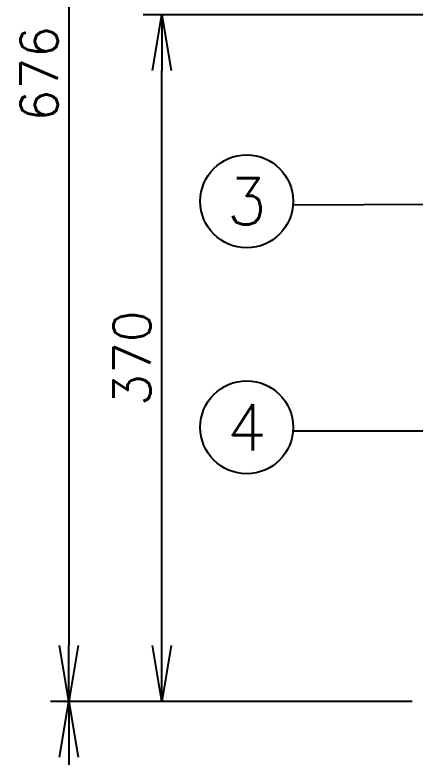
# Model space of a CAD drawing. Extents: x 230 to 4050, y 0 to 2754.
# Drawn here: x 1175.1 to 1390.7, y 794.2 to 1193.6 of the extents above; entities that cross this region are included whole.
import ezdxf
from ezdxf.enums import TextEntityAlignment as Align

# ---------------------------------------------------------------- set-up
doc = ezdxf.new("R2010")
doc.units = 0
doc.header["$LTSCALE"] = 2
doc.linetypes.add('HIDDEN', pattern=[9.525, 6.35, -3.175])
doc.layers.get('0').update_dxf_attribs({"linetype": 'CONTINUOUS'})
doc.layers.get('DEFPOINTS').update_dxf_attribs({"linetype": 'CONTINUOUS'})
doc.layers.add('SUNPOU', color=7, linetype='CONTINUOUS')
doc.styles.get("Standard").update_dxf_attribs({"font": 'romans.shx', "bigfont": 'extfont.shx'})
doc.dimstyles.get("Standard").update_dxf_attribs({"dimscale": 10, "dimtxt": 2, "dimasz": 3, "dimexe": 1, "dimexo": 1, "dimgap": 0.6, "dimtad": 3, "dimdec": 0, "dimzin": 0, "dimdsep": 46, "dimtxsty": 'STANDARD', "dimblk1": 'OPEN', "dimblk2": 'OPEN', "dimsah": 1, "dimcen": 1.5, "dimadec": 0, "dimazin": 0, "dimtfac": 1, "dimtdec": 0, "dimtmove": 0, "dimatfit": 0, "dimldrblk": 'DOTSMALL', "dimfxl": 1, "dimtvp": 1, "dimtolj": 1, "dimtzin": 0, "dimarcsym": 0})

# ---------------------------------------------------------------- blocks, each defined once
blk = doc.blocks.new('_DotSmall')
at = {"color": 0, "linetype": 'ByBlock', "const_width": 0.5}
blk.add_lwpolyline([(-0.0625, 0, 1), (0.0625, 0, 1)], format="xyb", close=True, dxfattribs=at)
blk = doc.blocks.new('_OPEN')
at = {"color": 0, "linetype": 'ByBlock'}
for p, q in [((-1, 0.167), (0, 0)), ((0, 0), (-1, -0.167)), ((0, 0), (-1, 0))]:
    blk.add_line(p, q, dxfattribs=at)
blk = doc.blocks.new('*D6')
at = {"layer": 'DEFPOINTS', "color": 0}
for p in [(1254.2, 1193.66), (1419.78, 1193.66), (1399.08, 824.16)]:
    blk.add_point(p, dxfattribs=at)
at = {"layer": 'SUNPOU', "color": 0, "lineweight": -2}
for p, q in [((1409.78, 1193.66), (1244.2, 1193.66)), ((1254.2, 854.16), (1254.2, 1163.66)), ((1389.08, 824.16), (1244.2, 824.16))]:
    blk.add_line(p, q, dxfattribs=at)
at = {"layer": 'SUNPOU', "color": 0, "lineweight": -2, "xscale": 30, "yscale": 30, "zscale": 30}
for p, rotation in [((1254.2, 1193.66), 90), ((1254.2, 824.16), 270)]:
    blk.add_blockref('_OPEN', p, dxfattribs=dict(at, rotation=rotation))
at = {"layer": 'SUNPOU', "color": 0, "insert": (1238.2, 1008.91), "char_height": 20, "attachment_point": 5, "rotation": 90}
blk.add_mtext('\\A1;370', dxfattribs=at)
blk = doc.blocks.new('*D18')
at = {"layer": 'DEFPOINTS', "color": 0}
for p in [(1523.58, 1499.66), (1204.2, 824.16), (1399.08, 824.16)]:
    blk.add_point(p, dxfattribs=at)
at = {"layer": 'SUNPOU', "color": 0, "linetype": 'ByBlock', "lineweight": -2}
for p, q in [((1513.58, 1499.66), (1194.2, 1499.66)), ((1204.2, 1469.66), (1204.2, 854.16)), ((1389.08, 824.16), (1194.2, 824.16))]:
    blk.add_line(p, q, dxfattribs=at)
at = {"layer": 'SUNPOU', "color": 0, "lineweight": -2, "xscale": 30, "yscale": 30, "zscale": 30}
for p, rotation in [((1204.2, 1499.66), 90), ((1204.2, 824.16), 270)]:
    blk.add_blockref('_OPEN', p, dxfattribs=dict(at, rotation=rotation))
at = {"layer": 'SUNPOU', "color": 0, "insert": (1188.2, 1161.91), "char_height": 20, "attachment_point": 5, "rotation": 90}
blk.add_mtext('\\A1;676', dxfattribs=at)
blk = doc.blocks.new('*D37')
at = {"layer": 'DEFPOINTS', "color": 0}
for p in [(-4484.29, 699.91), (-4679.16, 274.91), (-4670.97, 274.91)]:
    blk.add_point(p, dxfattribs=at)
at = {"layer": 'SUNPOU', "color": 0, "lineweight": -2}
for p, q in [((-4494.29, 699.91), (-4689.16, 699.91)), ((-4679.16, 669.91), (-4679.16, 304.91)), ((-4680.97, 274.91), (-4689.16, 274.91))]:
    blk.add_line(p, q, dxfattribs=at)
at = {"layer": 'SUNPOU', "color": 0, "lineweight": -2, "xscale": 30, "yscale": 30, "zscale": 30}
for p, rotation in [((-4679.16, 699.91), 90), ((-4679.16, 274.91), 270)]:
    blk.add_blockref('_OPEN', p, dxfattribs=dict(at, rotation=rotation))
at = {"layer": 'SUNPOU', "color": 0, "insert": (-4695.16, 507.41), "char_height": 20, "attachment_point": 5, "rotation": 90}
blk.add_mtext('\\A1;425', dxfattribs=at)
blk = doc.blocks.new('A$C28ef329a')
at = {"layer": 'SUNPOU'}
dim = blk.add_linear_dim(base=(-4679.16, 274.91), p1=(-4484.29, 699.91), p2=(-4670.97, 274.91), angle=90, dimstyle='STANDARD', override={"dimarcsym": 1}, dxfattribs=at)
dim.commit()
dim.dimension.update_dxf_attribs({"geometry": '*D37', "text_midpoint": (-4679.16, 507.41), "dimtype": 128})

msp = doc.modelspace()

# ---------------------------------------------------------------- linework, layer by layer
at = {"layer": 'SUNPOU'}
for centre in [(1299.95, 1093.28), (1299.95, 971.68)]:
    msp.add_circle(centre, 25, dxfattribs=at)

# ---------------------------------------------------------------- block references
at = {"color": 4, "linetype": 'HIDDEN'}
msp.add_blockref('A$C28ef329a', (5883.36, 124.25), dxfattribs=at)

# ---------------------------------------------------------------- texts
at = {"layer": 'SUNPOU'}
for s, p in [('3', (1299.95, 1093.28)), ('4', (1299.95, 971.68))]:
    msp.add_text(s, height=25, dxfattribs=at).set_placement(p, align=Align.MIDDLE)

# ---------------------------------------------------------------- dimensions: what is measured, and where the dimension line sits
dim = msp.add_linear_dim(base=(1204.19892382, 824.16018079), p1=(1523.57666078, 1499.66018079), p2=(1399.07669312, 824.16018079), angle=90, dimstyle='STANDARD', override={"dimarcsym": 1}, dxfattribs=at)
dim.commit()
dim.dimension.update_dxf_attribs({"geometry": '*D18', "text_midpoint": (1188.19892382, 1161.91018079)})
dim = msp.add_linear_dim(base=(1254.19892382, 1193.66018079), p1=(1399.07666078, 824.16018079), p2=(1419.78263821, 1193.66018079), angle=90, dimstyle='STANDARD', dxfattribs=at)
dim.commit()
dim.dimension.update_dxf_attribs({"geometry": '*D6', "text_midpoint": (1238.19892382, 1008.91018079)})

# ---------------------------------------------------------------- leaders
for points in [[(1542.83, 1058.21), (1468.36, 1091.74), (1324.95, 1091.23)], [(1588.58, 1058.13), (1520.07, 969.63), (1324.95, 969.63)], [(1457.98, 853.66), (1358.64, 751.83), (1324.95, 751.83)]]:
    msp.add_leader(points, dimstyle='STANDARD', dxfattribs=at)

doc.saveas('drawing.dxf')
